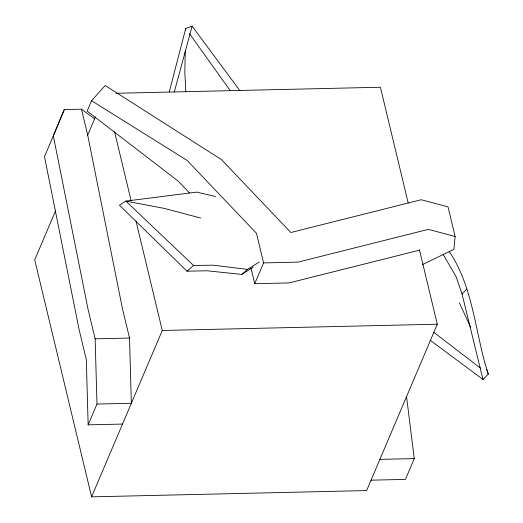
<?xml version="1.0" encoding="UTF-8"?>
<svg xmlns="http://www.w3.org/2000/svg" width="523" height="523" viewBox="0 0 523 523"><rect width="100%" height="100%" fill="white"/><g stroke="black" fill="none" stroke-linecap="round" stroke-linejoin="round"><path stroke-width="0.78" d="M185.273 50.855L184.822 72.514L185.842 91.878M185.711 29.994L185.75 28.392L192.111 26.15L239.933 90.721M189.47 192.961L178.284 181.206L87.138 111.124L91.558 100.723L105.188 85.524L221.497 159.626L290.84 232.506L421.244 199.747L448.015 206.86L455.121 236.481L453.899 249.379L422.564 264.514M169.243 92.002L185.75 28.392M174.296 91.983L192.111 26.15M94.617 118.813L81.49 109.189L64.303 109.582L53.333 135.895L88.034 309.211L95.147 338.832L96.977 404.057L88.145 424.853L122.526 424.068M64.303 109.582L44.501 156.684L79.202 330L86.308 359.621L88.145 424.853M55.726 210.423L34.714 259.879L91.603 496.85L366.636 490.574L437.3 324.214L419.413 249.713M87.557 135.483L95.513 116.747M91.603 496.85L162.274 330.49L136.013 221.118M419.524 250.164L289.121 282.917L254.74 283.701L263.572 262.912L256.46 233.291L187.116 160.411L91.558 100.723M406.528 396.408L414.262 458.599L405.43 479.395L371.049 480.179M430.181 340.238L482.99 379.495L488.286 374.135C474.969 333.478 473.753 287.624 449.126 251.367M482.99 379.495L462.044 293.978L466.817 289.219M215.515 196.517L196.825 192.111L125.834 201.107L119.473 205.238L187.012 271.208L206.951 270.764L241.835 274.431L247.51 269.397L259.199 262.023M187.012 271.208L193.53 265.462L213.214 265.187L247.51 269.397M241.835 274.431L253.335 267.076M115.988 93.277L380.411 87.243L408.188 202.957M263.572 262.912L297.953 262.128L428.357 229.368L455.121 236.481M162.274 330.49L437.3 324.214M95.147 338.832L129.521 338.048L131.358 403.272L96.977 404.057M379.881 459.384L414.262 458.599M200.642 218.045L164.595 208.468L125.834 201.107L193.53 265.462M433.927 332.419L480.519 368.172M189.522 33.675L230.068 90.459M443.092 254.322L456.095 276.628L462.044 293.978M459.423 302.889L470.569 327.117M486.665 369.539L488.286 374.135M251.001 268.116L254.74 283.701M114.511 131.561L131.07 200.512M81.49 109.189L87.714 135.111L122.408 308.426L129.521 338.048"/></g></svg>
